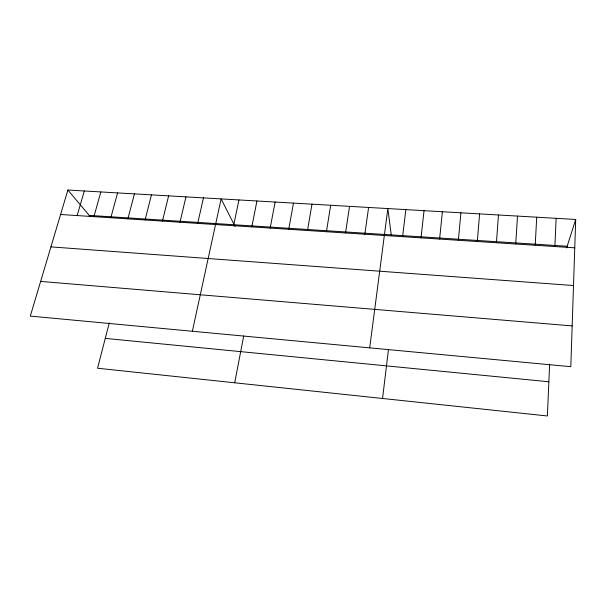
<?xml version="1.0" encoding="UTF-8"?>
<svg xmlns="http://www.w3.org/2000/svg" width="606" height="606" viewBox="0 0 606 606"><rect width="100%" height="100%" fill="white"/><g stroke="black" fill="none" stroke-linecap="round" stroke-linejoin="round"><path stroke-width="0.91" d="M575.7 219.463L570.814 366.691L30.3 316.09L67.88 190.026L575.7 219.463L566.618 247.937M549.627 364.138L547.385 415.974L97.543 368.236L109.269 322.9M554.891 246.544L556.119 218.327M535.219 245.271L536.711 217.206M515.736 244.006L517.494 216.092M496.428 242.756L498.458 214.986M477.308 241.514L479.596 213.895M458.363 240.287L460.908 212.812M439.6 239.067L442.388 211.736M421.011 237.863L424.041 210.668M382.545 398.483L388.476 349.495M402.589 236.666L405.861 209.615M369.698 347.859L387.848 208.57L391.226 234.893M364.842 234.219L368.599 207.457M345.541 232.969L349.541 206.351M326.429 231.734L330.664 205.26M307.5 230.5L311.969 204.177M288.751 229.288L293.455 203.101M270.185 228.083L275.109 202.04M234.711 382.795L243.703 335.944M251.801 226.894L256.944 200.987M233.59 225.712L238.946 199.942M192.36 331.262L221.122 198.904L235.06 226.394M197.677 223.387L203.457 197.882M179.982 222.235L185.959 196.867M162.446 221.099L168.627 195.867M145.076 219.97L151.447 194.867M127.866 218.857L134.434 193.882M110.815 217.751L117.564 192.905M93.915 216.653L100.854 191.935M77.174 215.569L84.295 190.973M89.211 215.395L567.155 246.256M60.585 214.494L574.761 247.831M50.934 246.884L573.503 285.54M40.64 281.411L572.162 325.914M105.262 338.39L548.862 381.765M67.88 190.026L90.339 216.736"/></g></svg>
